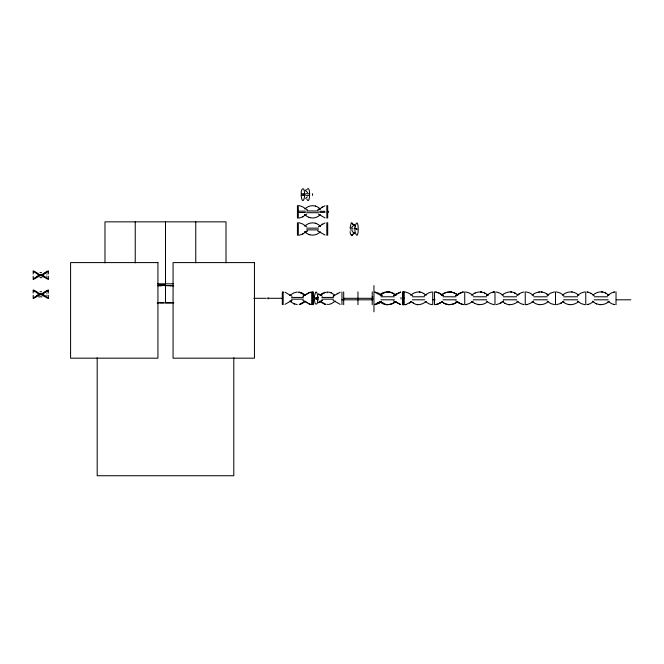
<?xml version="1.0" encoding="UTF-8"?>
<svg xmlns="http://www.w3.org/2000/svg" width="664" height="664" viewBox="0 0 664 664"><rect width="100%" height="100%" fill="white"/><g stroke="black" fill="none" stroke-linecap="round" stroke-linejoin="round"><path stroke-width="1" d="M298.302 235.263L298.302 222.739M298.302 218.099L298.302 205.574M301.323 193.739C300.435 189.846 303.954 185.795 304.419 191.672A16.708 16.708 0 0 1 304.419 197.432C302.917 205.143 300.659 196.951 301.323 193.739L305.141 193.689M315.715 298.294C316.662 297.455 317.093 298.061 315.715 298.319C317.259 299.232 316.022 298.269 316.238 298.294M307.075 189.381C310.793 184.302 310.163 206.355 306.834 199.059M317.608 300.809C318.587 298.094 316.637 286.707 314.653 295.414A16.708 16.708 0 0 0 314.653 301.174C314.62 305.365 318.114 305.042 317.608 300.809A19.405 19.405 0 0 0 317.608 295.779M355.149 226.25C359.224 213.102 359.224 245.157 355.149 232.01A16.708 16.708 0 0 1 355.149 226.208M350.069 227.785L351.239 222.955L354.368 225.262M312.453 302.029L312.628 301.174M352.493 234.292C351.273 237.297 349.92 232.89 350.177 231.645M310.329 292.716L310.877 292.036L311.731 292.6M315.549 292.6L316.114 292.027M306.237 189.721L305.299 190.643M354.202 225.038L354.568 224.681L351.646 227.345M305.564 198.453L307.366 196.818M352.368 234.824L352.866 234.367M352.335 234.848L352.094 235.064M354.368 233.006L351.829 235.305M608.747 294.708L608.05 295.231L611.594 292.857L614.806 291.944M36.512 276.78L37.914 275.767A9.255 9.255 0 0 1 38.412 275.477L38.935 275.211M36.669 276.656L35.308 277.635A7.86 7.86 0 0 1 34.893 277.884L34.196 278.208A3.345 3.345 0 0 1 33.615 278.374M44.911 273.551L46.214 272.613A7.86 7.86 0 0 1 46.638 272.364L47.335 272.041A3.345 3.345 0 0 1 47.916 271.875M36.512 295.837L37.914 294.833A9.255 9.255 0 0 1 38.412 294.534L38.935 294.276M44.803 273.634L43.616 274.481A9.255 9.255 0 0 1 43.118 274.78L42.662 275.012M36.404 295.92L35.308 296.7A7.86 7.86 0 0 1 34.893 296.949L34.279 297.24A3.345 3.345 0 0 1 33.615 297.439M608.382 294.974L607.643 295.497M36.454 277.693L40.761 275.469L45.077 277.693M44.015 273.369L45.077 272.564M36.454 296.75L40.761 294.534L45.077 296.75M44.015 292.426L45.077 291.62M593.757 301.34L590.18 303.722L586.968 304.643M592.512 301.199C597.127 305.731 604.647 305.78 609.261 301.199M592.919 295.123C596.313 292.077 601.451 290.741 605.626 292.982L605.253 292.799L608.855 295.123M607.278 302.585L607.709 302.269M305.083 301.713L301.838 303.73L299.215 304.519M320.048 294.874L325.02 292.243M320.795 294.907L325.418 292.359M318.645 302.244L319.459 301.68M311.457 304.361L310.603 304.336M532.179 295.223C536.736 290.907 544.007 290.865 548.564 295.223M563.819 301.157L560.125 303.614L556.49 304.66M577.439 295.43L581.133 292.973L584.768 291.919M318.62 302.817L322.306 300.336M304.809 209.035C309.1 204.62 315.998 204.553 320.297 209.019L319.459 208.454L320.322 209.035M320.322 214.646C316.022 219.087 309.142 219.112 304.834 214.663L305.672 215.227L304.809 214.646M304.809 226.2C309.1 221.734 315.998 221.759 320.297 226.183L319.459 225.619L320.322 226.2M320.322 231.802C316.031 236.259 309.133 236.243 304.834 231.819L305.672 232.383L304.809 231.802M289.678 295.488L293.82 292.874L297.206 292.011M305.191 301.099L299.713 304.228M335.453 301.099L331.311 303.705L328.614 304.519M306.486 294.343L307.722 293.529M381.551 301.456L377.509 303.904L374.861 304.66L375.758 304.494M411.813 301.456L406.028 304.494M548.14 301.63C543.982 305.448 537.317 305.755 533.059 301.929L533.408 302.178L532.179 301.365M381.277 294.633C384.655 291.795 389.735 290.766 393.478 293.563L393.105 293.339L395.968 295.156L395.146 294.633L393.462 295.646M533.599 301.157L530.287 303.373L527.208 304.502M547.144 295.43L550.871 292.998L554.506 291.928M306.735 214.14L302.676 216.846L299.215 218.066M318.396 226.706L325.02 222.946M516.866 295.405L520.568 293.04L523.971 291.961M487.185 301.946C482.686 305.921 475.997 305.232 471.656 301.406L472.519 301.946L471.623 301.39M562.449 295.239C566.649 291.264 573.547 290.616 577.937 294.658L577.589 294.418L578.809 295.239M578.809 301.348C574.609 305.307 567.712 305.988 563.321 301.921L563.67 302.17L562.864 301.614M503.353 301.182L499.643 303.556L496.265 304.627M518.086 301.522C514.484 304.502 509.18 305.955 504.972 303.323L505.42 303.556L502.175 301.539M395.993 301.406C391.909 305.199 385.535 305.938 381.277 301.954M410.684 295.173C414.27 292.177 419.631 290.45 423.732 293.563L423.358 293.339L426.23 295.156M426.255 301.406C422.677 304.411 417.307 306.137 413.207 303.025L413.581 303.249L410.717 301.423M502.133 295.065C505.57 292.202 511.056 290.566 515.247 293.264L514.808 293.031L518.086 295.065M442.614 301.398L438.896 303.631L435.808 304.61L436.455 304.477M473.175 301.174L469.365 303.548L465.696 304.66L466.659 304.502M458.675 293.853L456.068 295.497L460.293 292.957L463.381 291.977L462.733 292.102M471.623 295.198C476.271 290.94 483.4 290.907 488.048 295.181L487.185 294.642L488.081 295.198M380.331 301.456L375.085 304.236M394.026 295.646L400.658 292.094M424.288 295.646L428.355 293.073L431.824 291.928M442.573 301.456L438.24 303.904L435.426 304.66M325.02 205.782L317.525 210.031M299.215 235.23L302.651 234.027L307.606 230.806M284.981 304.344L292.044 300.336M340.151 292.243L333.087 296.252M441.593 295.04C446.183 290.99 453.006 290.99 457.596 295.04M457.596 301.547C453.197 305.307 446.623 305.805 442.133 301.879M486.529 295.414L490.339 293.04L494.008 291.928M379.974 294.633C384.58 290.674 391.137 291.388 395.603 295.156M458.766 293.795L458.334 294.061L462.8 292.094M395.603 301.431C391.154 305.249 384.58 305.872 379.974 301.954M441.336 295.156C446.117 290.973 453.072 290.965 457.845 295.156M457.845 301.431C453.396 305.241 446.822 305.855 442.224 301.954M440.016 303.016L440.539 302.726M456.052 295.505L456.558 295.206L455.711 295.646M302.825 296.252L309.889 292.243M302.651 216.862L303.083 216.622M322.48 206.819L322.048 207.06M302.651 234.027L303.083 233.778M322.455 223.992L322.048 224.224M322.455 293.281L322.048 293.513M337.586 293.281L337.179 293.513M475.142 293.056L474.66 293.314M308.129 293.297L309.847 292.509M42.629 294.086L43.118 293.837A9.255 9.255 0 0 0 43.616 293.546L46.214 291.679A7.86 7.86 0 0 1 46.638 291.43L47.335 291.106M400.55 292.094L395.221 294.6L395.993 295.173M613.652 292.16L614.217 292.036M38.686 296.924L41.907 296.742M46.654 274.107L47.111 274.016M46.654 293.164L47.111 293.081M526.228 304.66L527.199 304.51L526.237 304.66M539.367 291.919L538.836 291.986M41.508 272.622L40.023 272.622M40.023 277.635L41.907 277.676M41.508 291.679L40.023 291.679M160.978 285.644L161.8 285.62L159.501 285.678M160.746 285.644L160.065 285.661M159.501 285.678L157.717 285.694L158.381 285.694M305.432 212.488L299.215 212.53M319.699 212.405L325.003 212.364M173.287 285.694L173.736 285.694L171.503 285.678M306.394 193.689L309.54 193.689M302.842 194.552L305.125 194.552M301.323 195.415L305.141 195.415M306.394 195.415L309.54 195.415M306.66 210.978L318.471 210.978M306.66 212.704L318.471 212.704M306.66 228.134L318.471 228.134M350.235 228.267L352.874 228.267M354.236 228.267L355.564 228.267M306.66 229.868L318.471 229.868M350.235 229.993L352.874 229.993M38.587 275.128L39.5 274.996A4.532 4.532 0 0 1 40.13 274.838L41.392 274.838A4.524 4.524 0 0 1 42.023 274.996L42.944 275.128M157.717 283.81L173.279 283.81M157.717 285.545L173.279 285.545M404.21 291.919L402.475 291.869L402.475 304.71L404.21 304.71L404.21 291.869M39.035 294.185L39.5 294.052A4.532 4.532 0 0 1 40.13 293.895L41.392 293.895A4.524 4.524 0 0 1 42.023 294.052L42.496 294.185M372.222 296.783L372.853 296.783M380.912 296.783L394.316 296.783M412.369 296.783L424.57 296.783M442.954 296.783L456.176 296.783M473.324 296.783L486.629 296.783M503.254 296.783L516.675 296.783M533.765 296.783L547.26 296.783M563.703 296.783L577.555 296.783M594.164 296.783L607.61 296.783M291.529 297.43L303.34 297.43M313.64 297.43L314.412 297.43M314.603 297.43L315.068 297.43M317.043 297.43L318.371 297.43M321.891 297.43L333.502 297.43M253.872 298.294L266.314 298.294M268.04 298.294L282.615 298.294M343.686 298.294L372.977 298.294M291.43 299.157L303.44 299.157M317.052 299.157L317.749 299.157M321.891 299.157L333.502 299.157M341.844 299.804L372.919 299.804M380.912 299.804L394.408 299.804M412.369 299.804L424.669 299.804M432.986 299.804L435.061 299.804M442.954 299.804L456.284 299.804M473.274 299.804L486.729 299.804M503.204 299.804L516.725 299.804M533.715 299.804L547.31 299.804M563.661 299.804L577.647 299.804M594.164 299.804L608.108 299.804M616.3 299.804L630.8 299.804M160.173 302.834L163.742 302.834M173.063 302.834L173.736 302.834L157.219 302.834M159.053 302.834L157.717 302.834M166.008 302.834L171.503 302.834M165.502 285.545L171.503 285.678M173.063 285.694L172.399 285.686M299.215 211.152L305.432 211.193M325.003 211.318L319.699 211.276M165.751 285.545L166.257 285.545M166.506 285.545L167.013 285.553M167.262 285.562L168.117 285.586M171.046 285.669L170.133 285.644M170.482 285.653L168.606 285.595M297.206 304.577L293.87 303.73L289.703 301.116M599.567 304.635L600.123 304.693M571.638 291.919L572.136 291.977M569.587 304.668L569.123 304.61M538.836 304.602L539.367 304.668M586.968 291.944L590.653 293.09L594.131 295.497M608.025 301.348L611.594 303.722L614.806 304.643M556.49 291.919L560.125 292.973L563.819 295.43M584.768 304.66L581.133 303.614L577.439 301.157M328.614 292.069L331.311 292.874L334.59 294.907M526.228 291.928L529.872 292.998L533.599 295.43M554.515 304.66L550.871 303.589L547.144 301.157M465.696 291.928L469.365 293.04L473.175 295.414M494.008 304.66L490.339 303.548L486.529 301.174M435.426 291.928L439.111 293.081L443.162 295.513M496.265 291.961L499.643 293.031L503.353 295.405M523.34 304.51L523.971 304.627L520.568 303.548L516.866 301.182M405.115 291.928L408.584 293.073L412.651 295.646M374.861 291.928L378.322 293.073L382.398 295.646M431.824 304.66L429.176 303.904L425.134 301.456M46.654 276.149L47.111 276.232M46.654 295.206L47.111 295.297M299.215 205.616L302.651 206.819L307.606 210.031M299.215 222.772L302.651 223.976L306.735 226.706M299.215 292.069L301.838 292.857L305.083 294.874M435.808 291.977L438.896 292.957L443.477 295.646M462.725 304.477L463.381 304.61L460.293 303.631L456.575 301.398M587.549 292.036L588.13 292.16M613.652 304.427L614.225 304.552M462.8 304.494L458.675 302.734M400.55 304.494L393.462 300.941M400.658 304.494L394.873 301.456M325.02 217.892L318.396 214.14M325.02 235.056L317.525 230.806M340.151 304.344L333.087 300.336M325.02 304.344L320.048 301.713M284.981 292.243L292.044 296.252M309.889 304.344L302.825 300.336M299.713 292.359L305.191 295.488M319.965 301.116L325.418 304.228M375.085 292.351L381.227 295.646M34.196 291.106L34.893 291.43A7.86 7.86 0 0 1 35.308 291.679L37.914 293.546A9.255 9.255 0 0 0 38.412 293.837L38.935 294.102M308.992 217.277L309.814 217.609M316.139 223.569L315.317 223.237L316.18 223.585M308.951 234.417L309.814 234.766M330.448 292.525L331.311 292.874M300.194 292.525L301.049 292.874M309.814 304.062L308.951 303.705L309.847 304.079M293.87 303.73L294.683 304.062M316.18 206.421L315.284 206.056M324.082 303.705L324.978 304.079M42.596 275.211L43.118 275.477A9.255 9.255 0 0 1 43.616 275.767L46.214 277.635A7.86 7.86 0 0 0 46.638 277.884L47.335 278.208A3.345 3.345 0 0 0 47.916 278.374M38.902 275.029L38.412 274.78A9.255 9.255 0 0 1 37.914 274.481L35.308 272.613A7.86 7.86 0 0 0 34.893 272.364L34.279 272.074A3.345 3.345 0 0 0 33.615 271.875M42.596 294.276L43.118 294.534A9.255 9.255 0 0 1 43.616 294.833L45.019 295.837M474.66 303.274L474.719 303.307M484.994 293.281L484.562 293.056M455.711 300.941L459.197 303.041M322.306 296.252L318.62 293.77M591.466 293.571L591.06 293.322M307.299 302.792L305.672 301.68M546.928 294.135L547.734 294.683M318.645 294.343L319.459 294.907M36.454 272.564L37.516 273.369M36.454 291.62L37.516 292.426M45.069 295.878L46.214 296.7A7.86 7.86 0 0 0 46.638 296.949L47.335 297.273A3.345 3.345 0 0 0 47.916 297.439M307.673 192.552L305.564 190.643M351.878 223.004L352.335 223.411M352.02 223.121L352.493 223.967M352.211 231.396L354.294 233.313M352.368 223.436L352.866 223.901M354.003 233.039L354.568 233.579M616.018 291.869L616.018 304.71M585.756 291.869L585.756 304.71M555.502 291.869L555.502 304.71M525.241 291.869L525.241 304.71M494.979 291.869L494.979 304.71M464.725 291.869L464.725 304.71M434.464 291.869L434.464 304.71M432.737 291.869L432.737 304.71M404.036 298.053L404.036 298.534M403.338 291.869L403.338 304.71M401.006 297.555L401.006 299.032M373.948 285.545L373.948 311.823M372.222 291.869L372.222 304.71M357.954 291.869L357.954 304.71M343.686 291.869L343.686 304.71M341.96 292.027L341.96 304.552M328.555 211.359L328.555 212.322M327.692 205.574L327.692 218.099M327.692 222.739L327.692 235.263M327.692 292.716L327.692 292.027L326.829 292.027L326.829 292.716M327.692 304.336L326.829 304.336M326.829 205.574L326.829 218.099M326.829 222.739L326.829 235.263M313.433 298.294L313.433 292.027L311.698 292.036L311.698 304.552L313.433 304.552L313.433 299.281M312.561 193.689L312.561 195.415M312.561 292.027L312.561 304.552M298.302 211.177L298.302 212.505M298.302 292.027L298.302 292.716M297.439 205.574L297.439 218.099M297.439 222.739L297.439 235.263M268.04 297.63L268.04 298.958M233.794 357.705L233.794 475.739L97.201 475.739L97.201 357.705M226.017 262.853L226.017 221.851L104.978 221.851L104.978 262.853M195.755 221.851L195.755 262.853M165.502 221.851L165.502 302.834M135.24 221.851L135.24 262.853M48.331 271.153L48.331 274M48.331 276.249L48.331 279.104M48.331 290.209L48.331 293.065M48.331 295.314L48.331 298.161M33.2 271.153L33.2 274M33.2 276.249L33.2 279.104M33.2 290.209L33.2 293.065M33.2 295.314L33.2 298.161M316.96 297.829A0.863 0.863 0 0 1 316.421 299.14M316.056 299.14A0.863 0.863 0 0 1 315.715 298.983M158.962 284.956A13.404 1.901 0 0 1 165.128 284.673M159.111 284.864A13.836 2.15 0 0 1 165.212 284.599M48.298 279.245A5.843 5.843 0 0 1 45.21 277.56M36.321 277.56A5.843 5.843 0 0 1 33.225 279.245M45.21 272.688A5.843 5.843 0 0 1 48.298 271.003M33.225 271.003A5.843 5.843 0 0 1 36.321 272.688M37.649 273.236A5.843 5.843 0 0 0 40.736 274.921A5.843 5.843 0 0 0 43.882 273.236M48.298 298.302A5.843 5.843 0 0 1 45.21 296.625M36.321 296.625A5.843 5.843 0 0 1 33.225 298.302M33.615 290.873A3.345 3.345 0 0 1 34.196 291.039M45.21 291.753A5.843 5.843 0 0 1 48.298 290.068M33.225 290.068A5.843 5.843 0 0 1 36.321 291.753M37.649 292.301A5.843 5.843 0 0 0 40.736 293.986A5.843 5.843 0 0 0 43.882 292.301M47.335 291.039A3.345 3.345 0 0 1 47.916 290.873M356.219 229.08C357.282 230.873 357.464 227.387 356.219 229.08M304.12 295.438L303.282 295.995L304.095 295.455M319.226 209.002L318.413 209.533L319.226 209.002M306.718 231.304L305.905 231.836L306.735 231.296M291.596 300.593L290.774 301.132L291.604 300.593M321.849 300.593L321.036 301.132L321.866 300.593M334.357 295.455L333.536 295.995L334.357 295.455M503.337 301.19L502.88 301.489L503.337 301.19M379.941 302.535L379.169 303.025L379.974 302.518M410.203 302.535L409.431 303.025L410.236 302.518M519.605 293.571L519.148 293.87L519.563 293.596M561.395 302.875L561.022 303.116L561.437 302.85M501.079 302.718L500.639 303L501.112 302.701M486.978 295.131L486.546 295.405L486.953 295.148M396.516 293.795L396.093 294.061L396.491 293.82M378.629 302.51L377.774 303.016L378.604 302.527M456.616 295.131L455.728 295.646L456.591 295.148M588.113 304.436L587.557 304.552L588.13 304.427M406.019 304.494L405.115 304.66L406.019 304.494M493.999 291.928L493.045 292.085L493.999 291.928M157.932 262.595L70.583 262.595L70.583 358.178L157.932 358.178L157.932 262.595M254.453 262.595L173.063 262.595L173.063 358.178L254.453 358.178L254.453 262.595M283.171 292.027L282.308 292.036L282.308 304.552L283.171 304.552L283.171 292.027M602.206 291.944L601.675 291.903L602.165 291.944M509.246 304.676L508.69 304.61L509.246 304.676M511.496 291.969L510.965 291.911L511.496 291.969M541.865 291.986L541.367 291.919L541.865 291.986M478.844 304.66L478.346 304.593L478.844 304.66M481.325 291.994L480.861 291.928L481.325 291.994M451.047 291.994L450.582 291.928L451.047 291.994M388.805 291.994L388.34 291.928L388.805 291.994M448.607 304.66L448.134 304.593L448.623 304.66M386.357 304.66L385.892 304.593L386.373 304.66M417.531 304.66L417.067 304.585L417.531 304.66M419.847 291.994L419.407 291.928L419.847 291.994M389.585 291.994L389.146 291.928L389.585 291.994M387.278 304.66L386.838 304.593L387.295 304.66M596.529 303.788L596.147 303.606L596.604 303.822M383.319 303.249L382.945 303.025L383.369 303.282"/></g></svg>
